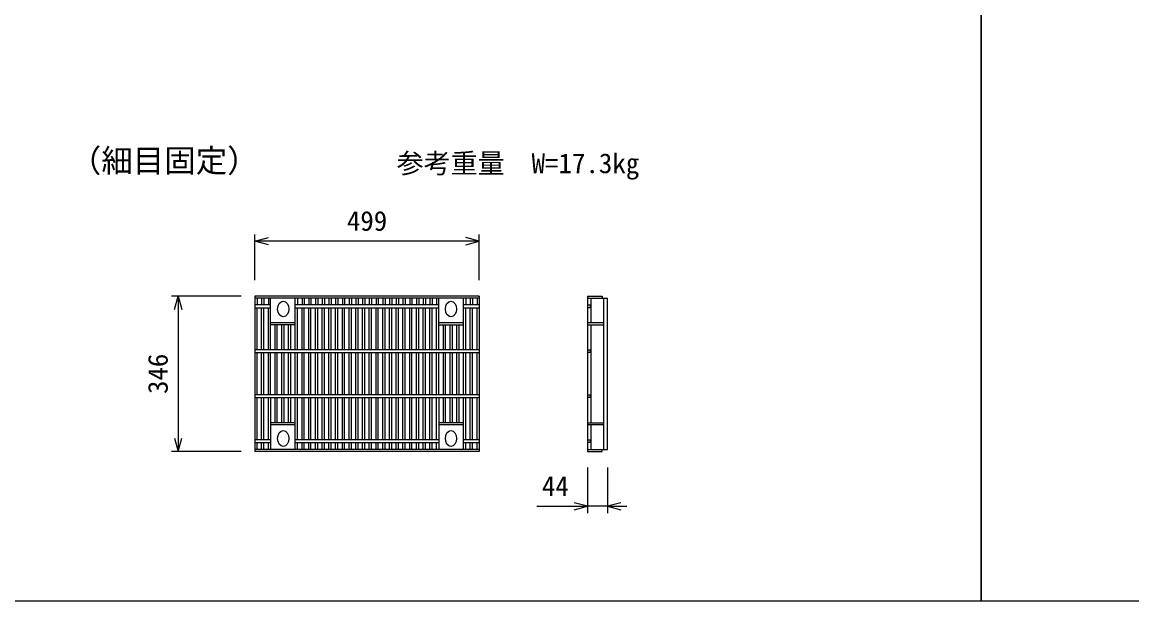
# Model space of a CAD drawing. Units: millimetres, scale not verified. Extents: x -16800 to 16800, y -5940 to 5940.
# Drawn here: x -6135 to -3667, y -1170 to 117 of the extents above; entities that cross this region are included whole.
import ezdxf
from ezdxf.enums import TextEntityAlignment as Align

# ---------------------------------------------------------------- set-up
doc = ezdxf.new("R2010")
doc.units = ezdxf.units.MM
doc.header["$LTSCALE"] = 20
for name, color, linetype, lineweight in [('0-0_DIM', 7, 'Continuous', 25), ('0-2_HATCH', 6, 'Continuous', 25), ('0-7_TXT', 7, 'Continuous', 25)]:
    doc.layers.add(name, color=color, linetype=linetype, lineweight=lineweight)
doc.styles.add('ＭＳ ゴシック', font='')
doc.styles.get('ＭＳ ゴシック').set_extended_font_data('MS Gothic')

msp = doc.modelspace()

# ---------------------------------------------------------------- linework, layer by layer
at = {"layer": '0-0_DIM'}
for p, q in [((-5617.32, -456.43), (-5617.32, -354.84)), ((-5118.32, -369.84), (-5617.32, -369.84)), ((-5118.32, -456.43), (-5118.32, -354.84)), ((-5647.82, -491.65), (-5802.82, -491.65)), ((-5787.82, -491.65), (-5787.82, -837.65)), ((-5647.82, -837.65), (-5802.82, -837.65)), ((-4877.47, -872.88), (-4877.47, -974.46)), ((-4833.47, -872.88), (-4833.47, -974.46)), ((-4990.08, -959.46), (-4877.47, -959.46)), ((-4833.47, -959.46), (-4877.47, -959.46)), ((-4833.47, -959.46), (-4790, -959.46))]:
    msp.add_line(p, q, dxfattribs=at)
for points in [[(-5587.32, -377.88), (-5617.32, -369.84), (-5587.32, -361.8)], [(-5148.32, -377.88), (-5118.32, -369.84), (-5148.32, -361.8)], [(-5795.86, -521.65), (-5787.82, -491.65), (-5779.78, -521.65)], [(-5795.86, -807.65), (-5787.82, -837.65), (-5779.78, -807.65)], [(-4907.47, -967.5), (-4877.47, -959.46), (-4907.47, -951.42)], [(-4803.47, -951.42), (-4833.47, -959.46), (-4803.47, -967.5)]]:
    msp.add_lwpolyline(points, dxfattribs=at)
at = {"layer": '0-2_HATCH'}
for p, q in [((-5617.32, -491.65), (-5617.32, -837.65)), ((-5118.32, -491.65), (-5617.32, -491.65)), ((-5118.32, -491.65), (-5118.32, -837.65)), ((-4877.47, -491.65), (-4877.47, -837.65)), ((-5118.32, -496.15), (-5617.32, -496.15)), ((-5582.38, -511.65), (-5617.32, -511.65)), ((-5617.32, -517.65), (-5582.38, -517.65)), ((-5612.32, -496.15), (-5612.32, -511.65)), ((-5612.32, -611.65), (-5612.32, -517.65)), ((-5602.35, -496.15), (-5602.35, -511.65)), ((-5602.35, -611.65), (-5602.35, -517.65)), ((-5597.35, -496.15), (-5597.35, -511.65)), ((-5597.35, -611.65), (-5597.35, -517.65)), ((-5587.38, -496.15), (-5587.38, -511.65)), ((-5587.38, -611.65), (-5587.38, -517.65)), ((-5582.38, -611.65), (-5582.38, -496.15)), ((-5527.5, -611.65), (-5527.5, -496.15)), ((-5208.14, -511.65), (-5527.5, -511.65)), ((-5527.5, -517.65), (-5208.14, -517.65)), ((-5522.5, -496.15), (-5522.5, -511.65)), ((-5522.5, -611.65), (-5522.5, -517.65)), ((-5512.53, -496.15), (-5512.53, -511.65)), ((-5512.53, -611.65), (-5512.53, -517.65)), ((-5507.53, -496.15), (-5507.53, -511.65)), ((-5507.53, -611.65), (-5507.53, -517.65)), ((-5497.56, -496.15), (-5497.56, -511.65)), ((-5497.56, -611.65), (-5497.56, -517.65)), ((-5492.56, -496.15), (-5492.56, -511.65)), ((-5492.56, -611.65), (-5492.56, -517.65)), ((-5482.59, -496.15), (-5482.59, -511.65)), ((-5482.59, -611.65), (-5482.59, -517.65)), ((-5477.59, -496.15), (-5477.59, -511.65)), ((-5477.59, -611.65), (-5477.59, -517.65)), ((-5467.62, -496.15), (-5467.62, -511.65)), ((-5467.62, -611.65), (-5467.62, -517.65)), ((-5462.62, -496.15), (-5462.62, -511.65)), ((-5462.62, -611.65), (-5462.62, -517.65)), ((-5452.65, -496.15), (-5452.65, -511.65)), ((-5452.65, -611.65), (-5452.65, -517.65)), ((-5447.65, -496.15), (-5447.65, -511.65)), ((-5447.65, -611.65), (-5447.65, -517.65)), ((-5437.68, -496.15), (-5437.68, -511.65)), ((-5437.68, -611.65), (-5437.68, -517.65)), ((-5432.68, -496.15), (-5432.68, -511.65)), ((-5432.68, -611.65), (-5432.68, -517.65)), ((-5422.71, -496.15), (-5422.71, -511.65)), ((-5422.71, -611.65), (-5422.71, -517.65)), ((-5417.71, -496.15), (-5417.71, -511.65)), ((-5417.71, -611.65), (-5417.71, -517.65)), ((-5407.74, -496.15), (-5407.74, -511.65)), ((-5407.74, -611.65), (-5407.74, -517.65)), ((-5402.74, -496.15), (-5402.74, -511.65)), ((-5402.74, -611.65), (-5402.74, -517.65)), ((-5392.77, -496.15), (-5392.77, -511.65)), ((-5392.77, -611.65), (-5392.77, -517.65)), ((-5387.77, -496.15), (-5387.77, -511.65)), ((-5387.77, -611.65), (-5387.77, -517.65)), ((-5377.8, -496.15), (-5377.8, -511.65)), ((-5377.8, -611.65), (-5377.8, -517.65)), ((-5372.8, -496.15), (-5372.8, -511.65)), ((-5372.8, -611.65), (-5372.8, -517.65)), ((-5362.83, -496.15), (-5362.83, -511.65)), ((-5362.83, -611.65), (-5362.83, -517.65)), ((-5357.83, -496.15), (-5357.83, -511.65)), ((-5357.83, -611.65), (-5357.83, -517.65)), ((-5347.86, -496.15), (-5347.86, -511.65)), ((-5347.86, -611.65), (-5347.86, -517.65)), ((-5342.86, -496.15), (-5342.86, -511.65)), ((-5342.86, -611.65), (-5342.86, -517.65)), ((-5332.89, -496.15), (-5332.89, -511.65)), ((-5332.89, -611.65), (-5332.89, -517.65)), ((-5327.89, -496.15), (-5327.89, -511.65)), ((-5327.89, -611.65), (-5327.89, -517.65)), ((-5317.92, -496.15), (-5317.92, -511.65)), ((-5317.92, -611.65), (-5317.92, -517.65)), ((-5312.92, -496.15), (-5312.92, -511.65)), ((-5312.92, -611.65), (-5312.92, -517.65)), ((-5302.95, -496.15), (-5302.95, -511.65)), ((-5302.95, -611.65), (-5302.95, -517.65)), ((-5297.95, -496.15), (-5297.95, -511.65)), ((-5297.95, -611.65), (-5297.95, -517.65)), ((-5287.98, -496.15), (-5287.98, -511.65)), ((-5287.98, -611.65), (-5287.98, -517.65)), ((-5282.98, -496.15), (-5282.98, -511.65)), ((-5282.98, -611.65), (-5282.98, -517.65)), ((-5273.02, -496.15), (-5273.02, -511.65)), ((-5273.02, -611.65), (-5273.02, -517.65)), ((-5268.02, -496.15), (-5268.02, -511.65)), ((-5268.02, -611.65), (-5268.02, -517.65)), ((-5258.05, -496.15), (-5258.05, -511.65)), ((-5258.05, -611.65), (-5258.05, -517.65)), ((-5253.05, -496.15), (-5253.05, -511.65)), ((-5253.05, -611.65), (-5253.05, -517.65)), ((-5243.08, -496.15), (-5243.08, -511.65)), ((-5243.08, -611.65), (-5243.08, -517.65)), ((-5238.08, -496.15), (-5238.08, -511.65)), ((-5238.08, -611.65), (-5238.08, -517.65)), ((-5228.11, -496.15), (-5228.11, -511.65)), ((-5228.11, -611.65), (-5228.11, -517.65)), ((-5223.11, -496.15), (-5223.11, -511.65)), ((-5223.11, -611.65), (-5223.11, -517.65)), ((-5213.14, -496.15), (-5213.14, -511.65)), ((-5213.14, -611.65), (-5213.14, -517.65)), ((-5208.14, -611.65), (-5208.14, -496.15)), ((-5153.26, -611.65), (-5153.26, -496.15)), ((-5118.32, -511.65), (-5153.26, -511.65)), ((-5153.26, -517.65), (-5118.32, -517.65)), ((-5148.26, -496.15), (-5148.26, -511.65)), ((-5148.26, -611.65), (-5148.26, -517.65)), ((-5138.29, -496.15), (-5138.29, -511.65)), ((-5138.29, -611.65), (-5138.29, -517.65)), ((-5133.29, -496.15), (-5133.29, -511.65)), ((-5133.29, -611.65), (-5133.29, -517.65)), ((-5123.32, -496.15), (-5123.32, -511.65)), ((-5123.32, -611.65), (-5123.32, -517.65)), ((-4877.47, -496.15), (-4833.47, -496.15)), ((-4869.47, -551.15), (-4869.47, -496.15)), ((-4841.47, -833.15), (-4841.47, -496.15)), ((-4833.47, -833.15), (-4833.47, -496.15)), ((-5527.5, -551.15), (-5582.38, -551.15)), ((-5527.5, -555.65), (-5582.38, -555.65)), ((-5572.41, -611.65), (-5572.41, -555.65)), ((-5567.41, -611.65), (-5567.41, -555.65)), ((-5557.44, -611.65), (-5557.44, -555.65)), ((-5552.44, -611.65), (-5552.44, -555.65)), ((-5542.47, -611.65), (-5542.47, -555.65)), ((-5537.47, -611.65), (-5537.47, -555.65)), ((-5153.26, -551.15), (-5208.14, -551.15)), ((-5208.14, -555.65), (-5153.26, -555.65)), ((-5198.17, -611.65), (-5198.17, -555.65)), ((-5193.17, -611.65), (-5193.17, -555.65)), ((-5183.2, -611.65), (-5183.2, -555.65)), ((-5178.2, -611.65), (-5178.2, -555.65)), ((-5168.23, -611.65), (-5168.23, -555.65)), ((-5163.23, -611.65), (-5163.23, -555.65)), ((-4841.47, -551.15), (-4877.47, -551.15)), ((-4877.47, -555.65), (-4841.47, -555.65)), ((-4869.47, -773.65), (-4869.47, -555.65)), ((-5118.32, -611.65), (-5617.32, -611.65)), ((-5617.32, -617.65), (-5118.32, -617.65)), ((-5612.32, -711.65), (-5612.32, -617.65)), ((-5602.35, -711.65), (-5602.35, -617.65)), ((-5597.35, -711.65), (-5597.35, -617.65)), ((-5587.38, -711.65), (-5587.38, -617.65)), ((-5582.38, -711.65), (-5582.38, -617.65)), ((-5572.41, -711.65), (-5572.41, -617.65)), ((-5567.41, -711.65), (-5567.41, -617.65)), ((-5557.44, -711.65), (-5557.44, -617.65)), ((-5552.44, -711.65), (-5552.44, -617.65)), ((-5542.47, -711.65), (-5542.47, -617.65)), ((-5537.47, -711.65), (-5537.47, -617.65)), ((-5527.5, -711.65), (-5527.5, -617.65)), ((-5522.5, -711.65), (-5522.5, -617.65)), ((-5512.53, -711.65), (-5512.53, -617.65)), ((-5507.53, -711.65), (-5507.53, -617.65)), ((-5497.56, -711.65), (-5497.56, -617.65)), ((-5492.56, -711.65), (-5492.56, -617.65)), ((-5482.59, -711.65), (-5482.59, -617.65)), ((-5477.59, -711.65), (-5477.59, -617.65)), ((-5467.62, -711.65), (-5467.62, -617.65)), ((-5462.62, -711.65), (-5462.62, -617.65)), ((-5452.65, -711.65), (-5452.65, -617.65)), ((-5447.65, -711.65), (-5447.65, -617.65)), ((-5437.68, -711.65), (-5437.68, -617.65)), ((-5432.68, -711.65), (-5432.68, -617.65)), ((-5422.71, -711.65), (-5422.71, -617.65)), ((-5417.71, -711.65), (-5417.71, -617.65)), ((-5407.74, -711.65), (-5407.74, -617.65)), ((-5402.74, -711.65), (-5402.74, -617.65)), ((-5392.77, -711.65), (-5392.77, -617.65)), ((-5387.77, -711.65), (-5387.77, -617.65)), ((-5377.8, -711.65), (-5377.8, -617.65)), ((-5372.8, -711.65), (-5372.8, -617.65)), ((-5362.83, -711.65), (-5362.83, -617.65)), ((-5357.83, -711.65), (-5357.83, -617.65)), ((-5347.86, -711.65), (-5347.86, -617.65)), ((-5342.86, -711.65), (-5342.86, -617.65)), ((-5332.89, -711.65), (-5332.89, -617.65)), ((-5327.89, -711.65), (-5327.89, -617.65)), ((-5317.92, -711.65), (-5317.92, -617.65)), ((-5312.92, -711.65), (-5312.92, -617.65)), ((-5302.95, -711.65), (-5302.95, -617.65)), ((-5297.95, -711.65), (-5297.95, -617.65)), ((-5287.98, -711.65), (-5287.98, -617.65)), ((-5282.98, -711.65), (-5282.98, -617.65)), ((-5273.02, -711.65), (-5273.02, -617.65)), ((-5268.02, -711.65), (-5268.02, -617.65)), ((-5258.05, -711.65), (-5258.05, -617.65)), ((-5253.05, -711.65), (-5253.05, -617.65)), ((-5243.08, -711.65), (-5243.08, -617.65)), ((-5238.08, -711.65), (-5238.08, -617.65)), ((-5228.11, -711.65), (-5228.11, -617.65)), ((-5223.11, -711.65), (-5223.11, -617.65)), ((-5213.14, -711.65), (-5213.14, -617.65)), ((-5208.14, -711.65), (-5208.14, -617.65)), ((-5198.17, -711.65), (-5198.17, -617.65)), ((-5193.17, -711.65), (-5193.17, -617.65)), ((-5183.2, -711.65), (-5183.2, -617.65)), ((-5178.2, -711.65), (-5178.2, -617.65)), ((-5168.23, -711.65), (-5168.23, -617.65)), ((-5163.23, -711.65), (-5163.23, -617.65)), ((-5153.26, -711.65), (-5153.26, -617.65)), ((-5148.26, -711.65), (-5148.26, -617.65)), ((-5138.29, -711.65), (-5138.29, -617.65)), ((-5133.29, -711.65), (-5133.29, -617.65)), ((-5123.32, -711.65), (-5123.32, -617.65)), ((-5118.32, -711.65), (-5617.32, -711.65)), ((-5617.32, -717.65), (-5118.32, -717.65)), ((-5612.32, -811.65), (-5612.32, -717.65)), ((-5602.35, -811.65), (-5602.35, -717.65)), ((-5597.35, -811.65), (-5597.35, -717.65)), ((-5587.38, -811.65), (-5587.38, -717.65)), ((-5582.38, -717.65), (-5582.38, -833.15)), ((-5572.41, -773.65), (-5572.41, -717.65)), ((-5567.41, -773.65), (-5567.41, -717.65)), ((-5557.44, -773.65), (-5557.44, -717.65)), ((-5552.44, -773.65), (-5552.44, -717.65)), ((-5542.47, -773.65), (-5542.47, -717.65)), ((-5537.47, -773.65), (-5537.47, -717.65)), ((-5527.5, -833.15), (-5527.5, -717.65)), ((-5522.5, -811.65), (-5522.5, -717.65)), ((-5512.53, -811.65), (-5512.53, -717.65)), ((-5507.53, -811.65), (-5507.53, -717.65)), ((-5497.56, -811.65), (-5497.56, -717.65)), ((-5492.56, -811.65), (-5492.56, -717.65)), ((-5482.59, -811.65), (-5482.59, -717.65)), ((-5477.59, -811.65), (-5477.59, -717.65)), ((-5467.62, -811.65), (-5467.62, -717.65)), ((-5462.62, -811.65), (-5462.62, -717.65)), ((-5452.65, -811.65), (-5452.65, -717.65)), ((-5447.65, -811.65), (-5447.65, -717.65)), ((-5437.68, -811.65), (-5437.68, -717.65)), ((-5432.68, -811.65), (-5432.68, -717.65)), ((-5422.71, -811.65), (-5422.71, -717.65)), ((-5417.71, -811.65), (-5417.71, -717.65)), ((-5407.74, -811.65), (-5407.74, -717.65)), ((-5402.74, -811.65), (-5402.74, -717.65)), ((-5392.77, -811.65), (-5392.77, -717.65)), ((-5387.77, -811.65), (-5387.77, -717.65)), ((-5377.8, -811.65), (-5377.8, -717.65)), ((-5372.8, -811.65), (-5372.8, -717.65)), ((-5362.83, -811.65), (-5362.83, -717.65)), ((-5357.83, -811.65), (-5357.83, -717.65)), ((-5347.86, -811.65), (-5347.86, -717.65)), ((-5342.86, -811.65), (-5342.86, -717.65)), ((-5332.89, -811.65), (-5332.89, -717.65)), ((-5327.89, -811.65), (-5327.89, -717.65)), ((-5317.92, -811.65), (-5317.92, -717.65)), ((-5312.92, -811.65), (-5312.92, -717.65)), ((-5302.95, -811.65), (-5302.95, -717.65)), ((-5297.95, -811.65), (-5297.95, -717.65)), ((-5287.98, -811.65), (-5287.98, -717.65)), ((-5282.98, -811.65), (-5282.98, -717.65)), ((-5273.02, -811.65), (-5273.02, -717.65)), ((-5268.02, -811.65), (-5268.02, -717.65)), ((-5258.05, -811.65), (-5258.05, -717.65)), ((-5253.05, -811.65), (-5253.05, -717.65)), ((-5243.08, -811.65), (-5243.08, -717.65)), ((-5238.08, -811.65), (-5238.08, -717.65)), ((-5228.11, -811.65), (-5228.11, -717.65)), ((-5223.11, -811.65), (-5223.11, -717.65)), ((-5213.14, -811.65), (-5213.14, -717.65)), ((-5208.14, -717.65), (-5208.14, -833.15)), ((-5198.17, -773.65), (-5198.17, -717.65)), ((-5193.17, -773.65), (-5193.17, -717.65)), ((-5183.2, -773.65), (-5183.2, -717.65)), ((-5178.2, -773.65), (-5178.2, -717.65)), ((-5168.23, -773.65), (-5168.23, -717.65)), ((-5163.23, -773.65), (-5163.23, -717.65)), ((-5153.26, -833.15), (-5153.26, -717.65)), ((-5148.26, -811.65), (-5148.26, -717.65)), ((-5138.29, -811.65), (-5138.29, -717.65)), ((-5133.29, -811.65), (-5133.29, -717.65)), ((-5123.32, -811.65), (-5123.32, -717.65)), ((-5527.5, -773.65), (-5582.38, -773.65)), ((-5527.5, -778.15), (-5582.38, -778.15)), ((-5153.26, -773.65), (-5208.14, -773.65)), ((-5153.26, -778.15), (-5208.14, -778.15)), ((-4841.47, -778.15), (-4878.17, -778.15)), ((-4877.47, -773.65), (-4841.47, -773.65)), ((-4869.47, -833.15), (-4869.47, -778.15)), ((-5582.38, -811.65), (-5617.32, -811.65)), ((-5208.14, -811.65), (-5527.5, -811.65)), ((-5118.32, -811.65), (-5153.26, -811.65)), ((-5617.32, -817.65), (-5582.38, -817.65)), ((-5118.32, -833.15), (-5617.32, -833.15)), ((-5118.32, -837.65), (-5617.32, -837.65)), ((-5612.32, -833.15), (-5612.32, -817.65)), ((-5602.35, -833.15), (-5602.35, -817.65)), ((-5597.35, -833.15), (-5597.35, -817.65)), ((-5587.38, -833.15), (-5587.38, -817.65)), ((-5527.5, -817.65), (-5208.14, -817.65)), ((-5522.5, -833.15), (-5522.5, -817.65)), ((-5512.53, -833.15), (-5512.53, -817.65)), ((-5507.53, -833.15), (-5507.53, -817.65)), ((-5497.56, -833.15), (-5497.56, -817.65)), ((-5492.56, -833.15), (-5492.56, -817.65)), ((-5482.59, -833.15), (-5482.59, -817.65)), ((-5477.59, -833.15), (-5477.59, -817.65)), ((-5467.62, -833.15), (-5467.62, -817.65)), ((-5462.62, -833.15), (-5462.62, -817.65)), ((-5452.65, -833.15), (-5452.65, -817.65)), ((-5447.65, -833.15), (-5447.65, -817.65)), ((-5437.68, -833.15), (-5437.68, -817.65)), ((-5432.68, -833.15), (-5432.68, -817.65)), ((-5422.71, -833.15), (-5422.71, -817.65)), ((-5417.71, -833.15), (-5417.71, -817.65)), ((-5407.74, -833.15), (-5407.74, -817.65)), ((-5402.74, -833.15), (-5402.74, -817.65)), ((-5392.77, -833.15), (-5392.77, -817.65)), ((-5387.77, -833.15), (-5387.77, -817.65)), ((-5377.8, -833.15), (-5377.8, -817.65)), ((-5372.8, -833.15), (-5372.8, -817.65)), ((-5362.83, -833.15), (-5362.83, -817.65)), ((-5357.83, -833.15), (-5357.83, -817.65)), ((-5347.86, -833.15), (-5347.86, -817.65)), ((-5342.86, -833.15), (-5342.86, -817.65)), ((-5332.89, -833.15), (-5332.89, -817.65)), ((-5327.89, -833.15), (-5327.89, -817.65)), ((-5317.92, -833.15), (-5317.92, -817.65)), ((-5312.92, -833.15), (-5312.92, -817.65)), ((-5302.95, -833.15), (-5302.95, -817.65)), ((-5297.95, -833.15), (-5297.95, -817.65)), ((-5287.98, -833.15), (-5287.98, -817.65)), ((-5282.98, -833.15), (-5282.98, -817.65)), ((-5273.02, -833.15), (-5273.02, -817.65)), ((-5268.02, -833.15), (-5268.02, -817.65)), ((-5258.05, -833.15), (-5258.05, -817.65)), ((-5253.05, -833.15), (-5253.05, -817.65)), ((-5243.08, -833.15), (-5243.08, -817.65)), ((-5238.08, -833.15), (-5238.08, -817.65)), ((-5228.11, -833.15), (-5228.11, -817.65)), ((-5223.11, -833.15), (-5223.11, -817.65)), ((-5213.14, -833.15), (-5213.14, -817.65)), ((-5153.26, -817.65), (-5118.32, -817.65)), ((-5148.26, -833.15), (-5148.26, -817.65)), ((-5138.29, -833.15), (-5138.29, -817.65)), ((-5133.29, -833.15), (-5133.29, -817.65)), ((-5123.32, -833.15), (-5123.32, -817.65)), ((-4877.47, -833.15), (-4833.47, -833.15))]:
    msp.add_line(p, q, dxfattribs=at)
for points in [[(-4877.47, -491.65), (-4845.47, -491.65), (-4845.47, -496.15)], [(-4877.47, -511.65), (-4871.47, -511.65), (-4871.47, -517.65), (-4877.47, -517.65)], [(-4877.47, -611.65), (-4871.47, -611.65), (-4871.47, -617.65), (-4877.47, -617.65)], [(-4877.47, -711.65), (-4871.47, -711.65), (-4871.47, -717.65), (-4877.47, -717.65)], [(-4877.47, -811.65), (-4871.47, -811.65), (-4871.47, -817.65), (-4877.47, -817.65)], [(-4877.47, -837.65), (-4845.47, -837.65), (-4845.47, -833.15)]]:
    msp.add_lwpolyline(points, dxfattribs=at)
for centre in [(-5554.32, -520.65), (-5181.32, -520.65), (-5554.32, -808.65), (-5181.32, -808.65)]:
    msp.add_ellipse(centre, major_axis=(0, 17.5), ratio=0.714286, dxfattribs=at)
at = {"layer": '0-7_TXT'}
for points in [[(-6502.32, -1169.64), (-4002.32, -1169.64), (-4002.32, 1480.36), (-6502.32, 1480.36)], [(-4002.32, -1169.64), (-1502.32, -1169.64), (-1502.32, 1480.36), (-4002.32, 1480.36)]]:
    msp.add_lwpolyline(points, close=True, dxfattribs=at)

# ---------------------------------------------------------------- texts
at = {"layer": '0-0_DIM', "style": 'ＭＳ ゴシック'}
for s, height, p in [('（細目固定）', 51.32, (-6028.87, -231.65)), ('参考重量\u3000W=17.3kg', 43.99, (-5302.02, -231.65)), ('499', 43.99, (-5412.82, -359.84)), ('44', 43.99, (-4979.11, -949.46))]:
    msp.add_text(s, height=height, dxfattribs=at).set_placement(p, align=Align.BOTTOM_LEFT)
msp.add_text('346', height=43.99, rotation=90, dxfattribs=at).set_placement((-5797.82, -709.65), align=Align.BOTTOM_LEFT)

doc.saveas('drawing.dxf')
